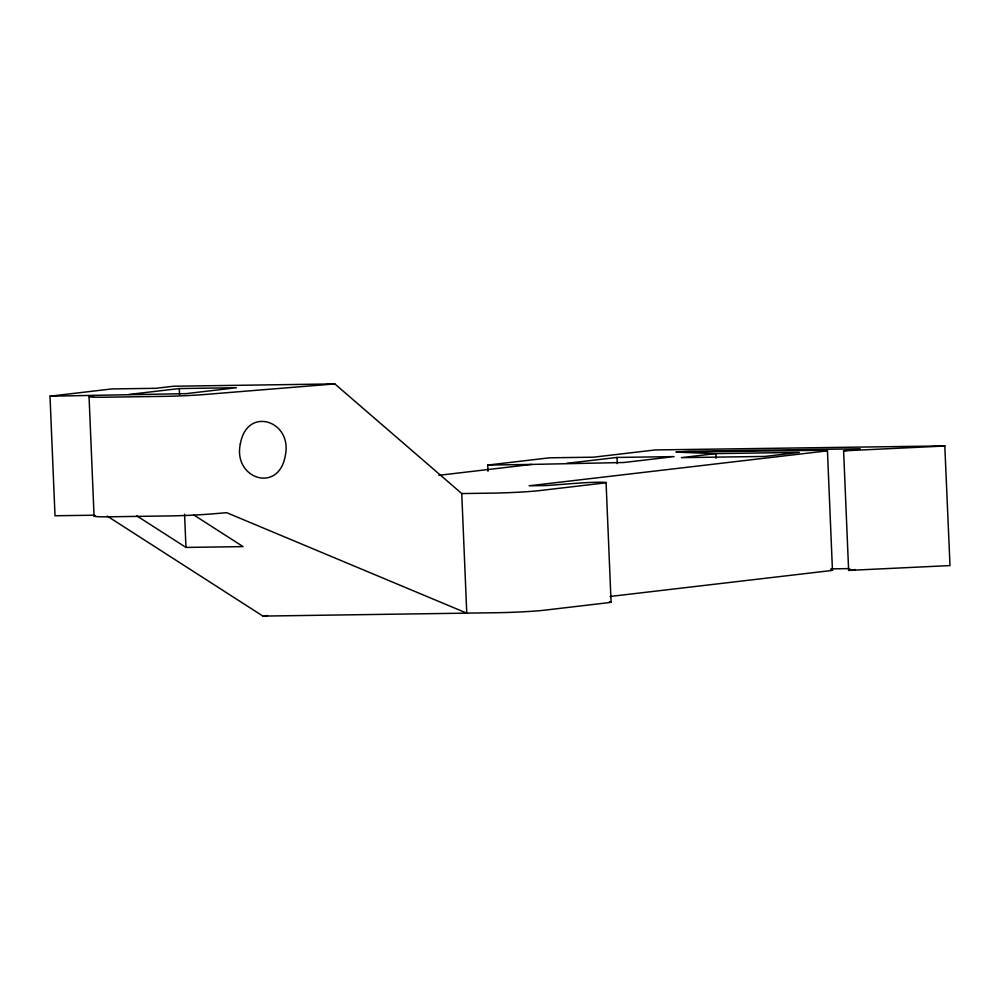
<?xml version="1.0" encoding="UTF-8"?>
<svg xmlns="http://www.w3.org/2000/svg" width="1000" height="1000" viewBox="0 0 1000 1000"><rect width="100%" height="100%" fill="white"/><g stroke="black" fill="none" stroke-linecap="round" stroke-linejoin="round"><path stroke-width="1.5" d="M487.987 471.275L487.725 465.062L549.55 457.812L593.475 457.188L655.3 449.938L944.8 445.913L950 565.575L848.625 570.413L843.6 450.8L860.225 448.8L688.413 451.275L675.925 452.125L820.075 450.288A17.062 0.775 -2.4 0 1 823.275 450.288A17.125 0.775 -2.4 0 1 825 451.125L529.15 485.788L546.725 485.538L578.612 483.113A17.113 0.775 -2.4 0 1 600.4 482.238A17.113 0.775 -2.4 0 1 603.625 483.088L539.163 490.637A34.237 1.55 -2.4 0 1 494.087 493.1L461.75 493.562L334.825 383.913L173.412 386.238L155.75 388.312L111.812 388.938L50 396.188L55.012 515.763L94.4 515.2M944.987 446L843.612 450.838M848.612 570.388L855.125 569.562M128.963 394.45L179.3 388.562L236.412 387.738L186.075 393.638L50 396.188M438.862 475.3L531.663 464.425L623.8 462.512L674.137 456.613L617.025 457.438L566.688 463.338M107.3 516.138L262.913 616.087L267.55 615.55M610.062 596.475L830 570.7A17.125 0.775 -2.4 0 0 830.662 569.925M334.825 383.913L207.8 394.25A35.55 1.613 -2.4 0 1 162.712 396.375L103.75 397.225A34.237 1.55 -2.4 0 1 93.938 395.55M487.725 465.062L531.663 464.425M136.575 515.712L185.963 547.425L243.075 546.6L193.688 514.888M830.962 568.875L849.663 568.612M262.913 616.087L499.1 612.675A34.237 1.55 -2.4 0 0 544.175 610.225L608.638 602.663A17.113 0.775 -2.4 0 0 609.3 601.888M680.062 452.3L715.85 453.6L799.325 452.4L764.875 456.438L681.4 457.638L715.85 453.6L716.038 458.263M827.438 450.65L832.45 570.237M617.025 457.438L617.288 463.65M606.075 482.612L611.087 602.188M461.75 493.562L466.763 613.15L226.725 512.7L212.8 513.837A35.55 1.613 -2.4 0 1 167.725 515.95L108.763 516.8A34.237 1.55 -2.4 0 1 95.475 515.638M179.3 388.562L179.562 394.775M184.562 514.188L185.963 547.425M89.05 396.5L94.062 516.075M240.312 444.075C232.862 478.675 278.788 494.1 285.338 455.462C292.787 420.863 246.863 405.438 240.312 444.075"/></g></svg>
